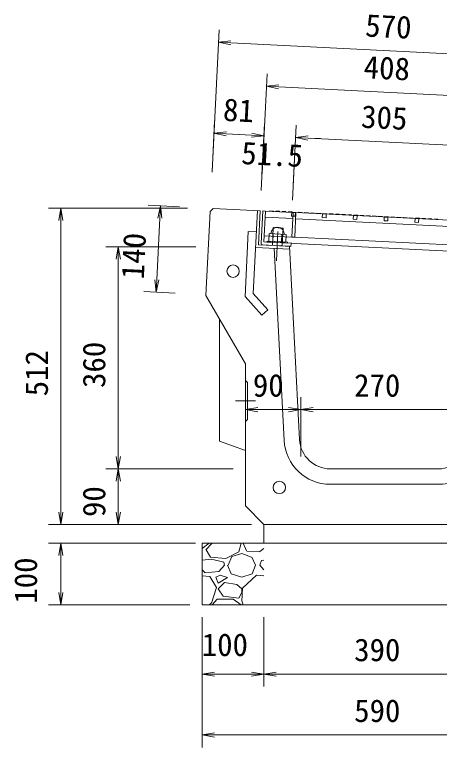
# Model space of a CAD drawing. Units: millimetres, scale not verified. Extents: x 0 to 84100, y 0 to 59400.
# Drawn here: x 36063 to 39502, y 46701 to 52630 of the extents above; entities that cross this region are included whole.
import ezdxf
from ezdxf.enums import TextEntityAlignment as Align

# ---------------------------------------------------------------- set-up
doc = ezdxf.new("R2010")
doc.units = ezdxf.units.MM
doc.header["$LTSCALE"] = 100
for name, color, linetype, lineweight in [('D-STR-DIM（寸法）', 7, 'Continuous', 18), ('D-STR-STR1（構造物）', 7, 'Continuous', 18), ('D-STR-STRn（構造物）', 7, 'Continuous', 18), ('D-STR（構造物外形線）', 1, 'Continuous', 18)]:
    doc.layers.add(name, color=color, linetype=linetype, lineweight=lineweight)
doc.styles.add('ＭＳ ゴシック', font='')
doc.styles.get('ＭＳ ゴシック').set_extended_font_data('MS Gothic')

msp = doc.modelspace()

# ---------------------------------------------------------------- linework, layer by layer
at = {"layer": 'D-STR-DIM（寸法）'}
for p, q in [((37661.6, 51361.9), (37718.9, 52507.8)), ((37713.9, 52407.9), (37814.6, 52419.6)), ((37812.9, 52386.3), (37713.9, 52407.9)), ((37713.9, 52407.9), (37813.7, 52403)), ((37813.7, 52403), (40460.4, 52270.6)), ((38066.1, 51341.7), (38106.5, 52150.6)), ((38101.5, 52050.7), (38202.2, 52062.4)), ((38200.6, 52029.1), (38101.5, 52050.7)), ((38101.5, 52050.7), (38201.4, 52045.7)), ((38201.4, 52045.7), (40039.1, 51953.8)), ((37661.3, 51356.9), (37682, 51769.9)), ((38059.4, 51208), (38086.5, 51749.6)), ((38065.8, 51336.7), (38086.5, 51749.6)), ((38313.3, 51130.1), (38343.6, 51736.8)), ((38319.2, 51249), (38343.6, 51736.8)), ((37677, 51670), (37777.7, 51681.7)), ((37776, 51648.4), (37677, 51670)), ((37677, 51670), (37776.8, 51665)), ((37776.8, 51665), (37981.6, 51654.8)), ((37981.6, 51654.8), (37881.7, 51659.8)), ((38081.5, 51649.8), (37980.8, 51638.1)), ((38081.5, 51649.8), (37980.8, 51638.1)), ((38081.5, 51649.8), (37981.6, 51654.8)), ((38081.5, 51649.8), (37981.6, 51654.8)), ((37982.4, 51671.4), (38081.5, 51649.8)), ((37982.4, 51671.4), (38081.5, 51649.8)), ((38338.6, 51636.9), (38439.3, 51648.6)), ((38338.6, 51636.9), (38439.3, 51648.6)), ((38437.7, 51615.3), (38338.6, 51636.9)), ((38338.6, 51636.9), (38438.5, 51631.9)), ((38437.7, 51615.3), (38338.6, 51636.9)), ((38338.6, 51636.9), (38438.5, 51631.9)), ((38438.5, 51631.9), (38538.4, 51626.9)), ((38438.5, 51631.9), (39761.9, 51565.8)), ((37462.2, 51063.3), (36337.8, 51063.3)), ((36421.2, 50963.3), (36437.8, 51063.3)), ((36437.8, 51063.3), (36454.5, 50963.3)), ((36437.8, 51063.3), (36437.8, 50963.3)), ((37399.2, 51075.6), (37143.7, 51088.4)), ((37222, 50984.4), (37243.6, 51083.4)), ((37243.6, 51083.4), (37238.6, 50983.5)), ((37243.6, 51083.4), (37255.3, 50982.7)), ((36437.8, 48604.4), (36437.8, 50963.3)), ((37213.7, 50484.2), (37238.6, 50983.5)), ((37531.1, 50752.4), (36802.3, 50752.4)), ((36885.7, 50652.4), (36902.3, 50752.4)), ((36902.3, 50752.4), (36919, 50652.4)), ((36902.3, 50752.4), (36902.3, 50652.4)), ((36902.3, 49054.4), (36902.3, 50652.4)), ((37208.7, 50384.3), (37197, 50485)), ((37208.7, 50384.3), (37213.7, 50484.2)), ((37230.3, 50483.3), (37208.7, 50384.3)), ((37364.2, 50376.5), (37108.8, 50389.3)), ((37931.4, 48754.4), (37931.4, 49533.7)), ((38381.4, 49054.4), (38381.4, 49533.7)), ((38381.4, 49054.4), (38381.4, 49533.7)), ((37931.4, 49433.7), (38031.4, 49450.3)), ((38031.4, 49417), (37931.4, 49433.7)), ((37931.4, 49433.7), (38031.4, 49433.7)), ((38031.4, 49433.7), (38281.4, 49433.7)), ((38281.4, 49450.3), (38381.4, 49433.7)), ((38381.4, 49433.7), (38281.4, 49417)), ((38381.4, 49433.7), (38281.4, 49433.7)), ((38381.4, 49433.7), (38481.4, 49450.3)), ((38481.4, 49417), (38381.4, 49433.7)), ((38381.4, 49433.7), (38481.4, 49433.7)), ((38481.4, 49433.7), (39631.4, 49433.7)), ((36902.3, 48954.4), (36885.7, 49054.4)), ((36919, 49054.4), (36902.3, 48954.4)), ((36902.3, 48954.4), (36902.3, 49054.4)), ((37831.4, 48954.4), (36802.3, 48954.4)), ((37831.4, 48954.4), (36802.3, 48954.4)), ((36885.7, 48854.4), (36902.3, 48954.4)), ((36902.3, 48954.4), (36919, 48854.4)), ((36902.3, 48954.4), (36902.3, 48854.4)), ((36902.3, 48604.4), (36902.3, 48854.4)), ((36437.8, 48604.4), (36437.8, 48704.4)), ((36437.8, 48504.4), (36421.2, 48604.4)), ((36437.8, 48504.4), (36421.2, 48604.4)), ((36454.5, 48604.4), (36437.8, 48504.4)), ((36437.8, 48504.4), (36437.8, 48604.4)), ((36454.5, 48604.4), (36437.8, 48504.4)), ((36437.8, 48504.4), (36437.8, 48604.4)), ((36902.3, 48504.4), (36885.7, 48604.4)), ((36919, 48604.4), (36902.3, 48504.4)), ((36902.3, 48504.4), (36902.3, 48604.4)), ((37981.4, 48504.4), (36337.8, 48504.4)), ((37810.6, 48504.4), (36337.8, 48504.4)), ((37981.4, 48504.4), (36802.3, 48504.4)), ((37481.4, 48354.4), (36337.8, 48354.4)), ((37526.4, 48354.4), (36337.8, 48354.4)), ((36421.2, 48254.4), (36437.8, 48354.4)), ((36421.2, 48254.4), (36437.8, 48354.4)), ((36437.8, 48354.4), (36454.5, 48254.4)), ((36437.8, 48354.4), (36437.8, 48254.4)), ((36437.8, 48354.4), (36454.5, 48254.4)), ((36437.8, 48354.4), (36437.8, 48254.4)), ((36437.8, 48254.4), (36437.8, 48154.4)), ((36437.8, 48254.4), (36437.8, 47954.4)), ((36437.8, 47854.4), (36421.2, 47954.4)), ((36454.5, 47954.4), (36437.8, 47854.4)), ((36437.8, 47854.4), (36437.8, 47954.4)), ((37481.4, 47854.4), (36337.8, 47854.4)), ((37581.4, 47754.4), (37581.4, 46700.9)), ((37581.4, 47754.4), (37581.4, 47193.2)), ((38081.4, 47754.4), (38081.4, 47193.2)), ((38081.4, 47754.4), (38081.4, 47193.2)), ((37581.4, 47293.2), (37681.4, 47309.9)), ((37681.4, 47276.6), (37581.4, 47293.2)), ((37581.4, 47293.2), (37681.4, 47293.2)), ((37981.4, 47293.2), (37681.4, 47293.2)), ((37981.4, 47309.9), (38081.4, 47293.2)), ((38081.4, 47293.2), (37981.4, 47276.6)), ((38081.4, 47293.2), (37981.4, 47293.2)), ((38081.4, 47293.2), (38181.4, 47309.9)), ((38181.4, 47276.6), (38081.4, 47293.2)), ((38081.4, 47293.2), (38181.4, 47293.2)), ((39931.4, 47293.2), (38181.4, 47293.2)), ((37581.4, 46800.9), (37681.4, 46817.5)), ((37681.4, 46784.2), (37581.4, 46800.9)), ((37581.4, 46800.9), (37681.4, 46800.9)), ((40431.4, 46800.9), (37681.4, 46800.9))]:
    msp.add_line(p, q, dxfattribs=at)
at = {"layer": 'D-STR-STR1（構造物）'}
for p, q in [((38071.4, 51042), (38058.4, 50782.3)), ((38093.9, 51040.9), (38071.4, 51042)), ((38081.4, 50791.2), (38093.9, 51040.9)), ((38093.9, 51040.9), (38318.6, 51029.7)), ((38129, 51042.6), (38128.8, 51039.2)), ((38159, 51041.1), (38129, 51042.6)), ((38158.8, 51037.7), (38159, 51041.1)), ((38178.9, 51040.2), (38178.8, 51036.7)), ((38208.9, 51038.7), (38178.9, 51040.2)), ((38208.7, 51035.2), (38208.9, 51038.7)), ((38228.9, 51037.7), (38228.7, 51034.2)), ((38258.8, 51036.2), (38228.9, 51037.7)), ((38258.7, 51032.7), (38258.8, 51036.2)), ((38278.8, 51035.2), (38278.6, 51031.7)), ((38308.8, 51033.7), (38278.8, 51035.2)), ((38304.6, 51000.3), (38306.1, 51030.3)), ((38334.6, 50998.8), (38304.6, 51000.3)), ((38306.1, 51030.3), (38336.1, 51028.8)), ((38308.6, 51030.2), (38308.8, 51033.7)), ((38308.6, 50829.9), (38318.6, 51029.7)), ((38318.6, 51029.7), (38341.1, 51028.5)), ((38341.1, 51028.5), (38331.1, 50828.8)), ((38336.1, 51028.8), (38334.6, 50998.8)), ((38341.1, 51028.5), (39799.2, 50955.6)), ((38361.2, 51031), (38361, 51027.5)), ((38391.2, 51029.5), (38361.2, 51031)), ((38391, 51026), (38391.2, 51029.5)), ((38411.1, 51028.5), (38411, 51025)), ((38441.1, 51027), (38411.1, 51028.5)), ((38440.9, 51023.5), (38441.1, 51027)), ((38461.1, 51026), (38460.9, 51022.5)), ((38491, 51024.5), (38461.1, 51026)), ((38490.9, 51021), (38491, 51024.5)), ((38511, 51023.5), (38510.8, 51020.1)), ((38541, 51022), (38511, 51023.5)), ((38540.8, 51018.6), (38541, 51022)), ((38554.3, 50987.8), (38555.8, 51017.8)), ((38555.8, 51017.8), (38585.8, 51016.3)), ((38561, 51021), (38560.8, 51017.6)), ((38590.9, 51019.6), (38561, 51021)), ((38585.8, 51016.3), (38584.3, 50986.3)), ((38590.7, 51016.1), (38590.9, 51019.6)), ((38610.9, 51018.6), (38610.7, 51015.1)), ((38640.9, 51017.1), (38610.9, 51018.6)), ((38640.7, 51013.6), (38640.9, 51017.1)), ((38660.8, 51016.1), (38660.7, 51012.6)), ((38690.8, 51014.6), (38660.8, 51016.1)), ((38690.6, 51011.1), (38690.8, 51014.6)), ((38710.8, 51013.6), (38710.6, 51010.1)), ((38740.7, 51012.1), (38710.8, 51013.6)), ((38740.6, 51008.6), (38740.7, 51012.1)), ((38760.7, 51011.1), (38760.5, 51007.6)), ((38790.7, 51009.6), (38760.7, 51011.1)), ((38790.5, 51006.1), (38790.7, 51009.6)), ((38804, 50975.4), (38805.5, 51005.3)), ((38805.5, 51005.3), (38835.4, 51003.8)), ((38810.6, 51008.6), (38810.5, 51005.1)), ((38840.6, 51007.1), (38810.6, 51008.6)), ((38835.4, 51003.8), (38833.9, 50973.9)), ((38840.4, 51003.6), (38840.6, 51007.1)), ((38860.6, 51006.1), (38860.4, 51002.6)), ((38890.5, 51004.6), (38860.6, 51006.1)), ((38890.4, 51001.1), (38890.5, 51004.6)), ((38910.5, 51003.6), (38910.4, 51000.1)), ((38940.5, 51002.1), (38910.5, 51003.6)), ((38940.3, 50998.6), (38940.5, 51002.1)), ((38960.5, 51001.1), (38960.3, 50997.6)), ((38990.4, 50999.6), (38960.5, 51001.1)), ((38990.3, 50996.1), (38990.4, 50999.6)), ((39010.4, 50998.6), (39010.2, 50995.1)), ((39040.4, 50997.1), (39010.4, 50998.6)), ((39040.2, 50993.6), (39040.4, 50997.1)), ((39060.3, 50996.1), (39060.2, 50992.6)), ((39090.3, 50994.6), (39060.3, 50996.1)), ((39090.1, 50991.1), (39090.3, 50994.6)), ((39110.3, 50993.6), (39110.1, 50990.1)), ((39140.2, 50992.1), (39110.3, 50993.6)), ((38091.4, 50991), (38316.1, 50979.7)), ((38338.6, 50978.6), (39796.7, 50905.7)), ((38584.3, 50986.3), (38554.3, 50987.8)), ((38833.9, 50973.9), (38804, 50975.4)), ((39053.7, 50962.9), (39055.2, 50992.8)), ((39083.6, 50961.4), (39053.7, 50962.9)), ((39055.2, 50992.8), (39085.1, 50991.3)), ((39085.1, 50991.3), (39083.6, 50961.4)), ((39140.1, 50988.6), (39140.2, 50992.1)), ((39160.2, 50991.1), (39160, 50987.6)), ((39190.2, 50989.6), (39160.2, 50991.1)), ((39190, 50986.1), (39190.2, 50989.6)), ((39210.2, 50988.6), (39210, 50985.1)), ((39240.1, 50987.1), (39210.2, 50988.6)), ((39239.9, 50983.6), (39240.1, 50987.1)), ((39260.1, 50986.1), (39259.9, 50982.6)), ((39290.1, 50984.6), (39260.1, 50986.1)), ((39289.9, 50981.1), (39290.1, 50984.6)), ((39303.4, 50950.4), (39304.9, 50980.3)), ((39333.3, 50948.9), (39303.4, 50950.4)), ((39304.9, 50980.3), (39334.8, 50978.9)), ((39310, 50983.6), (39309.9, 50980.1)), ((39340, 50982.1), (39310, 50983.6)), ((39334.8, 50978.9), (39333.3, 50948.9)), ((39339.8, 50978.6), (39340, 50982.1)), ((39360, 50981.1), (39359.8, 50977.6)), ((39389.9, 50979.6), (39360, 50981.1)), ((39389.8, 50976.1), (39389.9, 50979.6)), ((39409.9, 50978.6), (39409.7, 50975.1)), ((39439.9, 50977.1), (39409.9, 50978.6)), ((39439.7, 50973.6), (39439.9, 50977.1)), ((39459.8, 50976.1), (39459.7, 50972.6)), ((39489.8, 50974.6), (39459.8, 50976.1)), ((39489.6, 50971.1), (39489.8, 50974.6)), ((38195.4, 50875.4), (38183.5, 50637)), ((38083.9, 50841.1), (38308.6, 50829.9)), ((38123, 50858.7), (38119.9, 50796.3)), ((38261.4, 50851.8), (38123, 50858.7)), ((38154.5, 50794.5), (38157.6, 50856.9)), ((38223.7, 50791.1), (38226.8, 50853.5)), ((38258.3, 50789.3), (38261.4, 50851.8)), ((38331.1, 50828.8), (38308.6, 50829.9)), ((38331.1, 50828.8), (39789.3, 50755.9)), ((38072.6, 50766.6), (38299.9, 50755.3)), ((38301.1, 50780.2), (38081.4, 50791.2)), ((38081.4, 50791.2), (38306.1, 50780)), ((38106.7, 50796.9), (38106.3, 50789.4)), ((38106.3, 50789.4), (38188.7, 50785.3)), ((38271.5, 50788.7), (38106.7, 50796.9)), ((38119.9, 50796.3), (38258.3, 50789.3)), ((38188.7, 50785.3), (38271.1, 50781.2)), ((38271.1, 50781.2), (38271.5, 50788.7)), ((38299.9, 50755.3), (38301.1, 50780.2)), ((38328.6, 50778.9), (38306.1, 50780)), ((38328.6, 50778.9), (39786.8, 50705.9)), ((37931.4, 49670.4), (37947.4, 49654.4)), ((37931.4, 49670.4), (37947.4, 49654.4)), ((37931.4, 49670.4), (37947.4, 49654.4)), ((37947.4, 49654.4), (37947.4, 49354.4)), ((37947.4, 49654.4), (37947.4, 49354.4)), ((37850.3, 49504.4), (38013.5, 49504.4)), ((37947.4, 49354.4), (37931.4, 49338.4)), ((37947.4, 49354.4), (37931.4, 49338.4)), ((37947.4, 49354.4), (37931.4, 49338.4))]:
    msp.add_line(p, q, dxfattribs=at)
for centre, radius, start, end in [((38192.2, 50855.2), 55, 357.13759, 177.13759), ((38073.4, 50781.6), 15, 177.13759, 267.13759)]:
    msp.add_arc(centre, radius, start, end, dxfattribs=at)
at = {"layer": 'D-STR-STRn（構造物）'}
for p, q in [((38081.4, 48504.4), (38081.4, 48354.4)), ((38081.4, 48354.4), (37581.4, 48354.4)), ((37581.4, 48354.4), (37581.4, 47854.4)), ((37581.4, 48310.9), (37637.7, 48354.4)), ((37612.3, 48299.2), (37662, 48354.4)), ((37897.5, 48354.1), (37877.5, 48284.1)), ((37914.5, 48354.4), (37941.5, 48290.3)), ((40381.4, 48354.4), (38081.4, 48354.4)), ((37648.3, 48238.9), (37613.3, 48298.9)), ((37877.5, 48283.8), (37772.5, 48228.8)), ((37822.3, 48244.1), (37902.3, 48269.1)), ((37902.1, 48269.1), (37982.1, 48239.1)), ((37942, 48288.9), (38047, 48283.9)), ((38047.3, 48284.5), (38081.4, 48310.9)), ((37657.7, 48223.6), (37581.4, 48215.5)), ((37772, 48230.2), (37647, 48240.2)), ((37757.1, 48199.4), (37657.1, 48224.4)), ((37792.2, 48174.1), (37822.2, 48244.1)), ((37982.4, 48239), (38012.4, 48174)), ((38047.2, 48174.3), (38062.2, 48214.3)), ((38081.4, 48215.5), (38062.7, 48213.6)), ((37762.3, 48174.2), (37717.3, 48124.2)), ((37762.3, 48173.8), (37757.3, 48198.8)), ((37786.8, 48174.3), (37816.8, 48104.3)), ((37987.1, 48104.4), (38012.1, 48174.4)), ((38081.4, 48138.4), (38047.1, 48175.8)), ((37602.1, 48115.8), (37581.4, 48138.4)), ((37642.4, 48083.6), (37581.4, 48088.7)), ((37716.9, 48124.4), (37601.9, 48114.4)), ((37727.2, 48094), (37692.2, 48079)), ((37787.4, 48074.2), (37727.4, 48094.2)), ((37816.9, 48103.8), (37901.9, 48078.8)), ((37902.6, 48078.8), (37987.6, 48103.8)), ((38022.4, 48094.1), (37907.4, 47989.1)), ((38081.4, 48088.7), (38022.4, 48093.6)), ((37698.4, 47994.4), (37643.4, 48084.4)), ((37692.1, 48079.1), (37712.1, 48029.1)), ((37712.1, 48029.3), (37787.1, 48074.3)), ((37762.3, 48034.1), (37712.3, 47984.1)), ((37862.9, 48019.4), (37762.9, 48034.4)), ((37657.3, 47869), (37697.3, 47994)), ((37712.1, 47984.3), (37752.1, 47924.3)), ((37903.3, 47983.1), (37863.3, 48018.1)), ((37907.1, 47989.4), (37902.1, 47884.4)), ((37902.3, 47954.2), (37902.3, 47984.2)), ((37752.4, 47923.9), (37877.4, 47908.9)), ((37877.4, 47909.2), (37902.4, 47954.2)), ((37581.4, 47854.4), (40531.4, 47854.4)), ((37637.7, 47854.4), (37657.3, 47869.5)), ((37662, 47854.4), (37702.3, 47899.2)), ((37702.3, 47899.2), (37832.3, 47899.2)), ((37832.1, 47900.3), (37897.1, 47855.3)), ((37901.5, 47885.3), (37914.5, 47854.4))]:
    msp.add_line(p, q, dxfattribs=at)
at = {"layer": 'D-STR（構造物外形線）'}
for p, q in [((37671.6, 51062), (37645.4, 51038.3)), ((37671.6, 51062), (38051.1, 51043)), ((37611.4, 50358.3), (37645.4, 51038.3)), ((37995.1, 50372.5), (38028.7, 51044.2)), ((37995.1, 50372.5), (38028.7, 51044.2)), ((37995.1, 50372.5), (38028.7, 51044.2)), ((38037.4, 50768.4), (38051.1, 51043)), ((38037.4, 50768.4), (38051.1, 51043)), ((38037.4, 50768.4), (38051.1, 51043)), ((38037.4, 50768.4), (38051.1, 51043)), ((37928.8, 50348.9), (37955.1, 50875.1)), ((37955.1, 50875.1), (38020, 50871.9)), ((38157, 50907.6), (38149.8, 50762.8)), ((38157, 50907.6), (38236.9, 50903.6)), ((38236.9, 50903.6), (38229.7, 50758.8)), ((38037.4, 50768.4), (38289.6, 50755.8)), ((38013.8, 50747), (38290.7, 50733.2)), ((38165.2, 50739.5), (38244.5, 49185.3)), ((38289.6, 50755.8), (38369.3, 49191.6)), ((37611.4, 50358.3), (37931.4, 49804)), ((37928.8, 50348.9), (38065.5, 50197.8)), ((37995.1, 50372.5), (38113.7, 50241.4)), ((38065.5, 50197.8), (38113.7, 50241.4)), ((37721.4, 50167.8), (37721.4, 49178.6)), ((37931.4, 49804), (37931.4, 48654.4)), ((37931.4, 49103.6), (37721.4, 49178.6)), ((38619, 48954.4), (39493.6, 48954.4)), ((39056.4, 48954.4), (39493.8, 48954.4)), ((38619.3, 48829.4), (39493.6, 48829.4)), ((37931.4, 48654.4), (38081.4, 48504.4)), ((38081.4, 48504.4), (40031.4, 48504.4)), ((38081.4, 48504.4), (40031.4, 48504.4)), ((38081.4, 48504.4), (40031.4, 48504.4))]:
    msp.add_line(p, q, dxfattribs=at)
for centre in [(37831.4, 50554.4), (38206.4, 48804.4)]:
    msp.add_circle(centre, 50, dxfattribs=at)
for centre, radius, start, end in [((38619, 49204.4), 375, 182.91859, 270), ((38619, 49204.4), 250, 182.91859, 270), ((39493.6, 49204.4), 250, 270, 357.13759), ((39493.6, 49204.4), 375, 270, 357.13759)]:
    msp.add_arc(centre, radius, start, end, dxfattribs=at)

# ---------------------------------------------------------------- texts
at = {"layer": 'D-STR-DIM（寸法）', "style": 'ＭＳ ゴシック'}
for s, rotation, p in [('570', 357.138, (38895.6, 52398.9)), ('408', 357.138, (38882.6, 52061.7)), ('81', 357.138, (37744.2, 51716.7)), ('305', 357.138, (38861.9, 51660.8)), ('51.5', 357.138, (37892.1, 51366.8)), ('140', 87.138, (37163.6, 50483.5)), ('360', 90, (36852.3, 49609.1)), ('512', 90, (36387.8, 49542.1)), ('90', 90, (36852.3, 48565)), ('100', 90, (36299.4, 47863.5))]:
    msp.add_text(s, height=183.3, rotation=rotation, dxfattribs=at).set_placement(p, align=Align.BOTTOM_LEFT)
for s, p in [('90', (37992.1, 49483.7)), ('270', (38811.5, 49483.7)), ('100', (37578.2, 47384.6)), ('390', (38812.1, 47343.2)), ('590', (38812.1, 46850.9))]:
    msp.add_text(s, height=183.3, dxfattribs=at).set_placement(p, align=Align.BOTTOM_LEFT)

doc.saveas('drawing.dxf')
